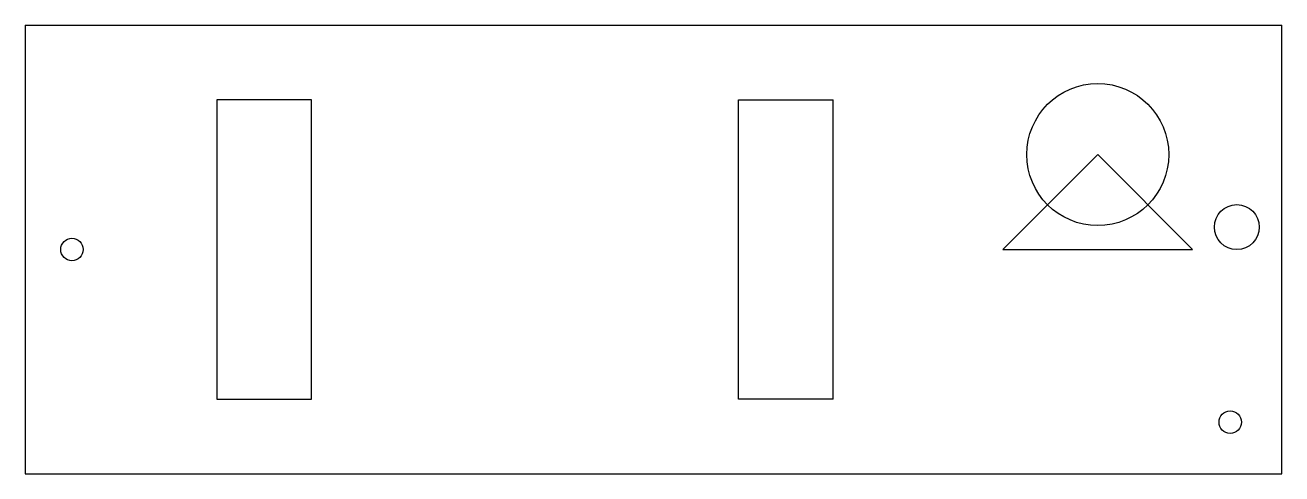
# Model space of a CAD drawing. Header units: millimetres. Extents: x 0 to 168, y 0 to 60.
import ezdxf

# ---------------------------------------------------------------- set-up
doc = ezdxf.new("R2010")
doc.units = ezdxf.units.MM
doc.layers.add('CAD', color=7, linetype='Continuous')

msp = doc.modelspace()

# ---------------------------------------------------------------- linework, layer by layer
at = {"layer": 'CAD', "linetype": 'Continuous'}
for p, q in [((0, 60), (168.25, 60)), ((0, 60), (0, 0)), ((168.25, 0), (168.25, 60)), ((38.35, 50), (25.65, 50)), ((25.65, 50), (25.65, 10)), ((38.35, 10), (38.35, 50)), ((95.5, 10), (95.5, 50)), ((95.5, 50), (108.2, 50)), ((108.2, 10), (108.2, 50)), ((130.9, 30), (143.6, 42.7)), ((143.6, 42.7), (156.3, 30)), ((130.9, 30), (156.3, 30)), ((25.65, 10), (38.35, 10)), ((108.2, 10), (95.5, 10)), ((0, 0), (168.25, 0))]:
    msp.add_line(p, q, dxfattribs=at)
for centre, radius in [((143.6, 42.7), 9.5), ((162.22, 33), 3), ((6.27, 30), 1.5), ((161.34, 6.91), 1.5)]:
    msp.add_circle(centre, radius, dxfattribs=at)

doc.saveas('drawing.dxf')
